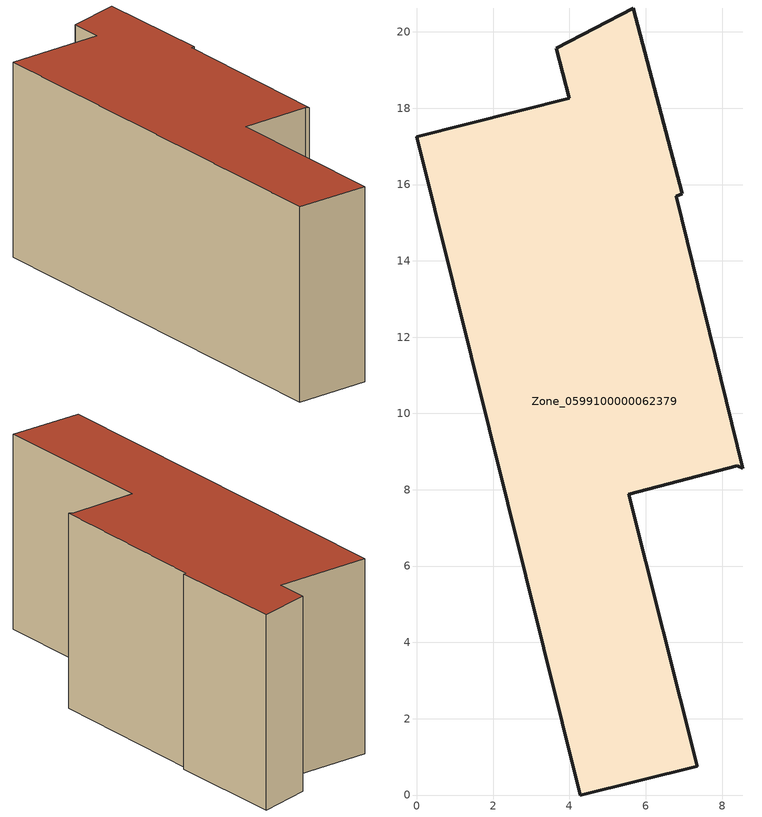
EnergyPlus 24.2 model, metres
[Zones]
Zone_0599100000062379
 floor ground (C_G): 6.8,15.7 8.54,8.57 8.4,8.63 5.56,7.88 7.35,0.76 4.28,0 0,17.26 3.99,18.26 3.66,19.57 5.67,20.63 6.95,15.76 z0
 wall outside (C_F): 4.28,0 7.35,0.76 5.56,7.88 8.4,8.63 8.54,8.57 6.8,15.7 6.95,15.76 5.67,20.63 3.66,19.57 3.99,18.26 0,17.26 4.28,0 z0:8.16
 roof outside (C_R): 8.54,8.57 6.8,15.7 6.95,15.76 5.67,20.63 3.66,19.57 3.99,18.26 0,17.26 4.28,0 7.35,0.76 5.56,7.88 8.4,8.63 z8.16
[BUILDING]
Pand.0599100000062379: North Axis=0; Terrain=City; Loads Convergence Tolerance Value=0.04; Temperature Convergence Tolerance Value=0.4; Solar Distribution=FullExterior; Maximum Number of Warmup Days=25; Minimum Number of Warmup Days=1
[Site:Location]
Rotterdam.The.Hague.AP_ZH_NLD Design_Conditions: Latitude=51.96; Longitude=4.45; Time Zone=1; Elevation=-4.5
[SITE:GROUNDTEMPERATURE:BUILDINGSURFACE]
18, 18, 18, 18, 18, 18, 18, 18, 18, 18, 18, 18
[MATERIAL] Thermal Absorptance=0.9; Solar Absorptance=0.7; Visible Absorptance=0.7
Name | Roughness | Thickness | Conductivity | Density | Specific Heat
G.TI.1975-1991 | MediumSmooth | 0.15 | 0.288461 | 540 | 1210
F.TI.1975-1991 | Rough | 0.3 | 0.230769 | 1920 | 840
R.TI.1975-1991 | MediumRough | 0.2 | 0.153846 | 1500 | 1000
[CONSTRUCTION]
C_G: G.TI.1975-1991
C_F: F.TI.1975-1991
C_R: R.TI.1975-1991
[ZONE]
Zone_0599100000062379: Type=1; Multiplier=1; Ceiling Height=Autocalculate; Volume=Autocalculate; Floor Area=autocalculate; Part of Total Floor Area=Yes
[ZONEINFILTRATION:DESIGNFLOWRATE]
Infil_Zone_0599100000062379: Zone or ZoneList or Space or SpaceList=Zone_0599100000062379; Schedule=AlwaysOn; Design Flow Rate Calculation Method=Flow/Area; Flow Rate per Floor Area=0.003; Constant Term Coefficient=1; Temperature Term Coefficient=0; Velocity Term Coefficient=0; Velocity Squared Term Coefficient=0
[HVACTEMPLATE:ZONE:IDEALLOADSAIRSYSTEM]
Zone_0599100000062379: Maximum Heating Supply Air Temperature=50; Minimum Cooling Supply Air Temperature=13; Maximum Heating Supply Air Humidity Ratio=0.0156; Minimum Cooling Supply Air Humidity Ratio=0.0077; Heating Limit=NoLimit; Cooling Limit=NoLimit; Dehumidification Control Type=ConstantSensibleHeatRatio; Cooling Sensible Heat Ratio=0.7; Dehumidification Setpoint=60; Humidification Control Type=None; Humidification Setpoint=30; Outdoor Air Method=None; Outdoor Air Flow Rate per Person=0.00944; Outdoor Air Flow Rate per Zone Floor Area=0; Outdoor Air Flow Rate per Zone=0; Demand Controlled Ventilation Type=None; Outdoor Air Economizer Type=NoEconomizer; Heat Recovery Type=None; Sensible Heat Recovery Effectiveness=0.7; Latent Heat Recovery Effectiveness=0.65
[ZONECONTROL:THERMOSTAT]
ThermostatControl_Zone_0599100000062379: Zone or ZoneList=Zone_0599100000062379; Control Type Schedule=DualSetpointControlType; Control 1=Thermostat_Zone_0599100000062379; Temperature Difference Between Cutout And Setpoint=0
[THERMOSTATSETPOINT:DUALSETPOINT]
Thermostat_Zone_0599100000062379: Heating Setpoint Temperature Schedule=HeatingSetpoint_Zone_0599100000062379; Cooling Setpoint Temperature Schedule=CoolingSetpoint_Zone_0599100000062379
[SCHEDULE:COMPACT]
HeatingSetpoint_Zone_0599100000062379: Through: 12/31, For: AllDays, Until: 24:00, 21
CoolingSetpoint_Zone_0599100000062379: Through: 12/31, For: AllDays, Until: 24:00, 24
DualSetpointControlType: Through: 12/31, For: AllDays, Until: 24:00, 4
AlwaysOn: Through: 12/31, For: AllDays, Until: 24:00, 1
